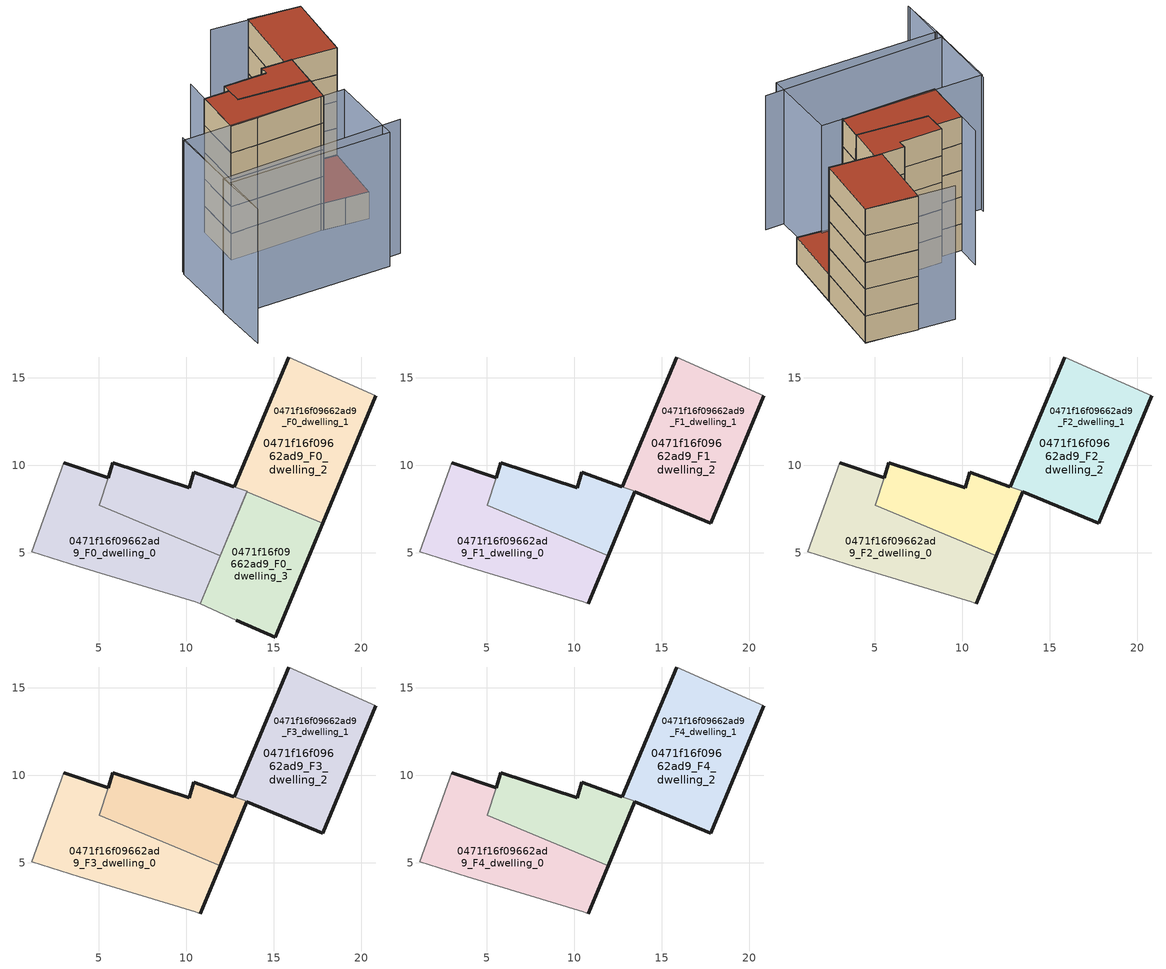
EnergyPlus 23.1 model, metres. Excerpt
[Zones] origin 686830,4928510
0471f16f09662ad9_F0_dwelling_0
 floor ground (EU_floor_Construction): 11.93,4.83 13.47,8.51 12.72,8.78 10.44,9.6 10.17,8.72 5.81,10.14 5.02,7.71 z0; 10.79,2.08 11.94,4.82 5.02,7.71 5.53,9.28 2.99,10.13 1.16,5.05 3.89,4.19 10.51,2.2 z0
 wall outside (EU_wall_Construction): 5.53,9.28 5.81,10.14 10.17,8.72 10.44,9.6 12.72,8.78 z0:3
 wall to 0471f16f09662ad9_F0_dwelling_2 (EU_wall_Construction): 12.72,8.78 13.47,8.51 11.93,4.83 z0:3
 wall to 0471f16f09662ad9_F0_dwelling_1 (EU_wall_Construction): 11.93,4.83 5.02,7.71 5.53,9.28 z0:3
0471f16f09662ad9_F0_dwelling_1
 floor ground (EU_floor_Construction): 11.93,4.83 13.47,8.51 12.72,8.78 10.44,9.6 10.17,8.72 5.81,10.14 5.02,7.71 z0; 10.79,2.08 11.93,4.83 5.02,7.71 5.53,9.28 2.99,10.13 1.16,5.05 3.89,4.19 10.51,2.2 z0; 17.78,6.67 20.84,13.98 15.85,16.18 12.73,8.78 13.47,8.51 11.94,4.82 13.46,8.48 z0
 wall outside (EU_wall_Construction): 2.99,10.13 5.53,9.28 z0:3
 wall adiabatic (EU_wall_Construction): 10.79,2.08 10.51,2.2 3.89,4.19 1.16,5.05 2.99,10.13 z0:3
 wall to 0471f16f09662ad9_F0_dwelling_3 (EU_wall_Construction): 11.94,4.82 10.79,2.08 z0:3
 wall to 0471f16f09662ad9_F0_dwelling_2 (EU_wall_Construction): 11.93,4.82,3 11.93,4.82,0 11.94,4.82,0
0471f16f09662ad9_F0_dwelling_2
 floor ground (EU_floor_Construction): 10.79,2.08 11.94,4.82 5.02,7.71 5.53,9.28 2.99,10.13 1.16,5.05 3.89,4.19 10.51,2.2 z0; 17.78,6.67 20.84,13.98 15.85,16.18 12.73,8.78 13.47,8.51 11.94,4.82 13.46,8.48 z0
 wall outside (EU_wall_Construction): 12.73,8.78 15.85,16.18 / 20.84,13.98 17.78,6.67 z0:3; 12.73,8.78,3 12.72,8.79,0 12.73,8.78,0
 wall adiabatic (EU_wall_Construction): 15.85,16.18 20.84,13.98 z0:3
 wall to 0471f16f09662ad9_F0_dwelling_3 (EU_wall_Construction): 17.78,6.67 13.46,8.48 11.94,4.82 z0:3
0471f16f09662ad9_F0_dwelling_3
 floor ground (EU_floor_Construction): 15.08,0.18 17.78,6.67 13.46,8.48 10.79,2.08 12.85,1.15 z0
 wall outside (EU_wall_Construction): 17.78,6.67 15.08,0.18 12.85,1.15 z0:3
 wall adiabatic (EU_wall_Construction): 12.85,1.15 10.79,2.08 z0:3
 roof outside (EU_roof_Construction): 17.78,6.67 15.08,0.18 12.85,1.15 10.79,2.08 13.46,8.48 z3
0471f16f09662ad9_F1_dwelling_0
 floor to 0471f16f09662ad9_F0_dwelling_0 (EU_floor_Construction): 11.93,4.83 13.47,8.51 12.72,8.78 10.44,9.6 10.17,8.72 5.81,10.14 5.02,7.71 z3; 10.79,2.08 11.94,4.82 5.02,7.71 5.53,9.28 2.99,10.13 1.16,5.05 3.89,4.19 10.51,2.2 z3
 wall outside (EU_wall_Construction): 5.53,9.28 5.81,10.14 10.17,8.72 10.44,9.6 12.72,8.78 z3:6
 wall to 0471f16f09662ad9_F1_dwelling_2 (EU_wall_Construction): 12.72,8.78 13.47,8.51 11.93,4.83 z3:6
 wall to 0471f16f09662ad9_F1_dwelling_1 (EU_wall_Construction): 11.93,4.83 5.02,7.71 5.53,9.28 z3:6
0471f16f09662ad9_F1_dwelling_1
 floor to 0471f16f09662ad9_F0_dwelling_1 (EU_floor_Construction): 11.93,4.83 13.47,8.51 12.72,8.78 10.44,9.6 10.17,8.72 5.81,10.14 5.02,7.71 z3; 10.79,2.08 11.94,4.82 5.02,7.71 5.53,9.28 2.99,10.13 1.16,5.05 3.89,4.19 10.51,2.2 z3
 floor adiabatic (EU_floor_Construction): 17.78,6.67 20.84,13.98 15.85,16.18 12.73,8.78 13.47,8.51 11.94,4.82 13.46,8.48 z3
 wall outside (EU_wall_Construction): 2.99,10.13 5.53,9.28 / 11.94,4.82 10.79,2.08 z3:6
 wall adiabatic (EU_wall_Construction): 10.79,2.08 10.51,2.2 3.89,4.19 1.16,5.05 2.99,10.13 z3:6
 wall to 0471f16f09662ad9_F1_dwelling_2 (EU_wall_Construction): 11.93,4.82,6 11.93,4.82,3 11.94,4.82,3
0471f16f09662ad9_F1_dwelling_2
 floor to 0471f16f09662ad9_F0_dwelling_2 (EU_floor_Construction): 10.79,2.08 11.94,4.82 5.02,7.71 5.53,9.28 2.99,10.13 1.16,5.05 3.89,4.19 10.51,2.2 z3; 17.78,6.67 20.84,13.98 15.85,16.18 12.73,8.78 13.47,8.51 11.93,4.83 11.94,4.82 13.46,8.48 z3
 wall outside (EU_wall_Construction): 12.73,8.78 15.85,16.18 / 20.84,13.98 17.78,6.67 13.46,8.48 11.94,4.82 z3:6; 12.73,8.78,6 12.72,8.79,3 12.73,8.78,3
 wall adiabatic (EU_wall_Construction): 15.85,16.18 20.84,13.98 z3:6
0471f16f09662ad9_F2_dwelling_0
 floor to 0471f16f09662ad9_F1_dwelling_0 (EU_floor_Construction): 11.93,4.83 13.47,8.51 12.72,8.78 10.44,9.6 10.17,8.72 5.81,10.14 5.02,7.71 z6; 10.79,2.08 11.94,4.82 5.02,7.71 5.53,9.28 2.99,10.13 1.16,5.05 3.89,4.19 10.51,2.2 z6
 wall outside (EU_wall_Construction): 5.53,9.28 5.81,10.14 10.17,8.72 10.44,9.6 12.72,8.78 z6:9
 wall to 0471f16f09662ad9_F2_dwelling_2 (EU_wall_Construction): 12.72,8.78 13.47,8.51 11.93,4.83 z6:9
 wall to 0471f16f09662ad9_F2_dwelling_1 (EU_wall_Construction): 11.93,4.83 5.02,7.71 5.53,9.28 z6:9
0471f16f09662ad9_F2_dwelling_1
 floor to 0471f16f09662ad9_F1_dwelling_1 (EU_floor_Construction): 11.93,4.83 13.47,8.51 12.72,8.78 10.44,9.6 10.17,8.72 5.81,10.14 5.02,7.71 z6; 10.79,2.08 11.94,4.82 5.02,7.71 5.53,9.28 2.99,10.13 1.16,5.05 3.89,4.19 10.51,2.2 z6
 floor adiabatic (EU_floor_Construction): 17.78,6.67 20.84,13.98 15.85,16.18 12.73,8.78 13.47,8.51 11.94,4.82 13.46,8.48 z6
 wall outside (EU_wall_Construction): 2.99,10.13 5.53,9.28 / 11.94,4.82 10.79,2.08 z6:9
 wall adiabatic (EU_wall_Construction): 10.79,2.08 10.51,2.2 3.89,4.19 1.16,5.05 2.99,10.13 z6:9
 wall to 0471f16f09662ad9_F2_dwelling_2 (EU_wall_Construction): 11.93,4.82,9 11.93,4.82,6 11.94,4.82,6
0471f16f09662ad9_F2_dwelling_2
 floor to 0471f16f09662ad9_F1_dwelling_2 (EU_floor_Construction): 10.79,2.08 11.94,4.82 5.02,7.71 5.53,9.28 2.99,10.13 1.16,5.05 3.89,4.19 10.51,2.2 z6; 17.78,6.67 20.84,13.98 15.85,16.18 12.73,8.78 13.47,8.51 11.93,4.83 11.94,4.82 13.46,8.48 z6
 wall outside (EU_wall_Construction): 12.73,8.78 15.85,16.18 / 20.84,13.98 17.78,6.67 13.46,8.48 11.94,4.82 z6:9; 12.73,8.78,9 12.72,8.79,6 12.73,8.78,6
 wall adiabatic (EU_wall_Construction): 15.85,16.18 20.84,13.98 z6:9
0471f16f09662ad9_F3_dwelling_0
 floor to 0471f16f09662ad9_F2_dwelling_0 (EU_floor_Construction): 11.93,4.83 13.47,8.51 12.72,8.78 10.44,9.6 10.17,8.72 5.81,10.14 5.02,7.71 z9; 10.79,2.08 11.94,4.82 5.02,7.71 5.53,9.28 2.99,10.13 1.16,5.05 3.89,4.19 10.51,2.2 z9
 wall outside (EU_wall_Construction): 5.53,9.28 5.81,10.14 10.17,8.72 10.44,9.6 12.72,8.78 z9:12
 wall to 0471f16f09662ad9_F3_dwelling_2 (EU_wall_Construction): 12.72,8.78 13.47,8.51 11.93,4.83 z9:12
 wall to 0471f16f09662ad9_F3_dwelling_1 (EU_wall_Construction): 11.93,4.83 5.02,7.71 5.53,9.28 z9:12
0471f16f09662ad9_F3_dwelling_1
 floor to 0471f16f09662ad9_F2_dwelling_1 (EU_floor_Construction): 11.93,4.83 13.47,8.51 12.72,8.78 10.44,9.6 10.17,8.72 5.81,10.14 5.02,7.71 z9; 10.79,2.08 11.94,4.82 5.02,7.71 5.53,9.28 2.99,10.13 1.16,5.05 3.89,4.19 10.51,2.2 z9
 floor adiabatic (EU_floor_Construction): 17.78,6.67 20.84,13.98 15.85,16.18 12.73,8.78 13.47,8.51 11.94,4.82 13.46,8.48 z9
 wall outside (EU_wall_Construction): 2.99,10.13 5.53,9.28 / 11.94,4.82 10.79,2.08 z9:12
 wall adiabatic (EU_wall_Construction): 10.79,2.08 10.51,2.2 3.89,4.19 1.16,5.05 2.99,10.13 z9:12
 wall to 0471f16f09662ad9_F3_dwelling_2 (EU_wall_Construction): 11.93,4.82,12 11.93,4.82,9 11.94,4.82,9
0471f16f09662ad9_F3_dwelling_2
 floor to 0471f16f09662ad9_F2_dwelling_2 (EU_floor_Construction): 10.79,2.08 11.94,4.82 5.02,7.71 5.53,9.28 2.99,10.13 1.16,5.05 3.89,4.19 10.51,2.2 z9; 17.78,6.67 20.84,13.98 15.85,16.18 12.73,8.78 13.47,8.51 11.93,4.83 11.94,4.82 13.46,8.48 z9
 wall outside (EU_wall_Construction): 12.73,8.78 15.85,16.18 / 20.84,13.98 17.78,6.67 13.46,8.48 11.94,4.82 z9:12; 12.73,8.78,12 12.72,8.79,9 12.73,8.78,9
 wall adiabatic (EU_wall_Construction): 15.85,16.18 20.84,13.98 z9:12
0471f16f09662ad9_F4_dwelling_0
 floor to 0471f16f09662ad9_F3_dwelling_0 (EU_floor_Construction): 11.93,4.83 13.47,8.51 12.72,8.78 10.44,9.6 10.17,8.72 5.81,10.14 5.02,7.71 z12; 10.79,2.08 11.94,4.82 5.02,7.71 5.53,9.28 2.99,10.13 1.16,5.05 3.89,4.19 10.51,2.2 z12
 wall outside (EU_wall_Construction): 5.53,9.28 5.81,10.14 10.17,8.72 10.44,9.6 12.72,8.78 z12:15
 wall to 0471f16f09662ad9_F4_dwelling_2 (EU_wall_Construction): 12.72,8.78 13.47,8.51 11.93,4.83 z12:15
 wall to 0471f16f09662ad9_F4_dwelling_1 (EU_wall_Construction): 11.93,4.83 5.02,7.71 5.53,9.28 z12:15
 roof outside (EU_roof_Construction): 11.93,4.83 10.79,2.08 10.51,2.2 3.89,4.19 1.16,5.05 2.99,10.13 5.53,9.28 5.02,7.71 z15; 12.72,8.78 13.47,8.51 11.93,4.83 5.02,7.71 5.81,10.14 10.17,8.72 10.44,9.6 z15
0471f16f09662ad9_F4_dwelling_1
 floor to 0471f16f09662ad9_F3_dwelling_1 (EU_floor_Construction): 11.93,4.83 13.47,8.51 12.72,8.78 10.44,9.6 10.17,8.72 5.81,10.14 5.02,7.71 z12; 10.79,2.08 11.94,4.82 5.02,7.71 5.53,9.28 2.99,10.13 1.16,5.05 3.89,4.19 10.51,2.2 z12
 floor adiabatic (EU_floor_Construction): 17.78,6.67 20.84,13.98 15.85,16.18 12.73,8.78 13.47,8.51 11.94,4.82 13.46,8.48 z12
 wall outside (EU_wall_Construction): 2.99,10.13 5.53,9.28 / 11.94,4.82 10.79,2.08 z12:15
 wall adiabatic (EU_wall_Construction): 10.79,2.08 10.51,2.2 3.89,4.19 1.16,5.05 2.99,10.13 z12:15
 wall to 0471f16f09662ad9_F4_dwelling_2 (EU_wall_Construction): 11.93,4.82,15 11.93,4.82,12 11.94,4.82,12
 roof outside (EU_roof_Construction): 11.94,4.82 10.79,2.08 10.51,2.2 3.89,4.19 1.16,5.05 2.99,10.13 5.53,9.28 5.02,7.71 z15; 12.72,8.78 13.47,8.51 11.93,4.83 5.02,7.71 5.81,10.14 10.17,8.72 10.44,9.6 z15; 20.84,13.98 17.78,6.67 13.46,8.48 11.93,4.83 13.47,8.51 12.73,8.78 15.85,16.18 z15
0471f16f09662ad9_F4_dwelling_2
 floor to 0471f16f09662ad9_F3_dwelling_2 (EU_floor_Construction): 10.79,2.08 11.94,4.82 5.02,7.71 5.53,9.28 2.99,10.13 1.16,5.05 3.89,4.19 10.51,2.2 z12; 17.78,6.67 20.84,13.98 15.85,16.18 12.73,8.78 13.47,8.51 11.93,4.83 11.94,4.82 13.46,8.48 z12
 wall outside (EU_wall_Construction): 12.73,8.78 15.85,16.18 / 20.84,13.98 17.78,6.67 13.46,8.48 11.94,4.82 z12:15; 12.73,8.78,15 12.72,8.79,12 12.73,8.78,12
 wall adiabatic (EU_wall_Construction): 15.85,16.18 20.84,13.98 z12:15
 roof outside (EU_roof_Construction): 11.93,4.83 10.79,2.08 10.51,2.2 3.89,4.19 1.16,5.05 2.99,10.13 5.53,9.28 5.02,7.71 z15; 20.84,13.98 17.78,6.67 13.46,8.48 11.93,4.83 13.47,8.51 12.73,8.78 15.85,16.18 z15
shading: -7.74,-6.23 -5.99,-0.36 / -5.99,-0.36 12.65,-5.92 / -6.02,-1.33 -7.67,-6 / -3.36,7.14 -6.19,-1.26 / 3.97,12.69 1.16,5.05 / 20.84,13.98 12.21,17.55 / -3.57,6.79 12.93,1.41 / 12.93,1.41 10.29,-6.69 / 10.29,-6.69 -6.21,-1.31 / -6.21,-1.31 -3.57,6.79 z0:15
[Building]
EU S2 Campaign: North Axis=0; Terrain=City; Solar Distribution=FullExterior
[Site:Location]
Bologna: Latitude=44.5; Longitude=11.25; Time Zone=1; Elevation=37
[SizingPeriod:WeatherFileDays]
AnnualSizingPeriod: Begin Month=1; Begin Day of Month=1; End Month=12; End Day of Month=31; Day of Week for Start Day=Monday; Use Weather File Daylight Saving Period=No; Use Weather File Rain and Snow Indicators=No
[MATERIAL]
EU_InternalMass_Material: Roughness=MediumRough; Thickness=0.1; Conductivity=1; Density=1800; Specific Heat=900; Thermal Absorptance=0.9; Solar Absorptance=0.7; Visible Absorptance=0.7
[MATERIAL:NOMASS] Roughness=MediumRough; Thermal Absorptance=0.9; Solar Absorptance=0.7; Visible Absorptance=0.7
Name | Thermal Resistance
EU_wall_NoMass | 0.905828
EU_roof_NoMass | 0.37593
EU_floor_NoMass | 0.67114
[CONSTRUCTION]
EU_wall_Construction: EU_wall_NoMass
EU_roof_Construction: EU_roof_NoMass
EU_floor_Construction: EU_floor_NoMass
EU_InternalMass_Construction: EU_InternalMass_Material
[ZONE] Type=1; Multiplier=1; Ceiling Height=autocalculate; Floor Area=autocalculate; Part of Total Floor Area=Yes
Name | Volume
0471f16f09662ad9_F0_dwelling_0 | 191.262
0471f16f09662ad9_F1_dwelling_0; 0471f16f09662ad9_F2_dwelling_0; 0471f16f09662ad9_F3_dwelling_0; 0471f16f09662ad9_F4_dwelling_0 | 191.284
0471f16f09662ad9_F0_dwelling_1 | 322.042
0471f16f09662ad9_F1_dwelling_1; 0471f16f09662ad9_F2_dwelling_1; 0471f16f09662ad9_F3_dwelling_1; 0471f16f09662ad9_F4_dwelling_1 | 322.088
0471f16f09662ad9_F0_dwelling_2 | 248.489
0471f16f09662ad9_F1_dwelling_2; 0471f16f09662ad9_F2_dwelling_2; 0471f16f09662ad9_F3_dwelling_2; 0471f16f09662ad9_F4_dwelling_2 | 248.521
0471f16f09662ad9_F0_dwelling_3 | 98.2134
[INTERNALMASS] Construction=EU_InternalMass_Construction
Name | Zone or ZoneList | Surface Area
0471f16f09662ad9_F0_dwelling_0_EU_InternalMass | 0471f16f09662ad9_F0_dwelling_0 | 24.5399
0471f16f09662ad9_F0_dwelling_1_EU_InternalMass | 0471f16f09662ad9_F0_dwelling_1 | 39.2275
0471f16f09662ad9_F0_dwelling_2_EU_InternalMass | 0471f16f09662ad9_F0_dwelling_2 | 43.6154
0471f16f09662ad9_F0_dwelling_3_EU_InternalMass | 0471f16f09662ad9_F0_dwelling_3 | 32.7376
0471f16f09662ad9_F1_dwelling_0_EU_InternalMass | 0471f16f09662ad9_F1_dwelling_0 | 46.71
0471f16f09662ad9_F1_dwelling_1_EU_InternalMass | 0471f16f09662ad9_F1_dwelling_1 | 46.7053
0471f16f09662ad9_F1_dwelling_2_EU_InternalMass | 0471f16f09662ad9_F1_dwelling_2 | 46.7078
0471f16f09662ad9_F2_dwelling_0_EU_InternalMass | 0471f16f09662ad9_F2_dwelling_0 | 46.71
0471f16f09662ad9_F2_dwelling_1_EU_InternalMass | 0471f16f09662ad9_F2_dwelling_1 | 46.7053
0471f16f09662ad9_F2_dwelling_2_EU_InternalMass | 0471f16f09662ad9_F2_dwelling_2 | 46.7078
0471f16f09662ad9_F3_dwelling_0_EU_InternalMass | 0471f16f09662ad9_F3_dwelling_0 | 46.71
0471f16f09662ad9_F3_dwelling_1_EU_InternalMass | 0471f16f09662ad9_F3_dwelling_1 | 46.7053
0471f16f09662ad9_F3_dwelling_2_EU_InternalMass | 0471f16f09662ad9_F3_dwelling_2 | 46.7078
0471f16f09662ad9_F4_dwelling_0_EU_InternalMass | 0471f16f09662ad9_F4_dwelling_0 | 46.71
0471f16f09662ad9_F4_dwelling_1_EU_InternalMass | 0471f16f09662ad9_F4_dwelling_1 | 46.7053
0471f16f09662ad9_F4_dwelling_2_EU_InternalMass | 0471f16f09662ad9_F4_dwelling_2 | 46.7078
[OTHEREQUIPMENT] Fuel Type=Electricity; Design Level Calculation Method=Watts/Area; Power per Zone Floor Area=1; Fraction Latent=0; Fraction Radiant=0; Fraction Lost=0; Carbon Dioxide Generation Rate=0; EndUse Subcategory=EU_Step8_InternalGains
Name | Zone or ZoneList or Space or SpaceList | Schedule
EU_Step8_InternalGain_0471f16f09662ad9_F0_dwelling_0_f000 | 0471f16f09662ad9_F0_dwelling_0 | EU_Step8_GainSchedule_0471f16f09662ad9_F0_dwelling_0_f000
EU_Step8_InternalGain_0471f16f09662ad9_F0_dwelling_1_f000 | 0471f16f09662ad9_F0_dwelling_1 | EU_Step8_GainSchedule_0471f16f09662ad9_F0_dwelling_1_f000
EU_Step8_InternalGain_0471f16f09662ad9_F0_dwelling_2_f000 | 0471f16f09662ad9_F0_dwelling_2 | EU_Step8_GainSchedule_0471f16f09662ad9_F0_dwelling_2_f000
EU_Step8_InternalGain_0471f16f09662ad9_F0_dwelling_3_f000 | 0471f16f09662ad9_F0_dwelling_3 | EU_Step8_GainSchedule_0471f16f09662ad9_F0_dwelling_3_f000
EU_Step8_InternalGain_0471f16f09662ad9_F1_dwelling_0_f000 | 0471f16f09662ad9_F1_dwelling_0 | EU_Step8_GainSchedule_0471f16f09662ad9_F1_dwelling_0_f000
EU_Step8_InternalGain_0471f16f09662ad9_F1_dwelling_1_f000 | 0471f16f09662ad9_F1_dwelling_1 | EU_Step8_GainSchedule_0471f16f09662ad9_F1_dwelling_1_f000
EU_Step8_InternalGain_0471f16f09662ad9_F1_dwelling_2_f000 | 0471f16f09662ad9_F1_dwelling_2 | EU_Step8_GainSchedule_0471f16f09662ad9_F1_dwelling_2_f000
EU_Step8_InternalGain_0471f16f09662ad9_F2_dwelling_0_f000 | 0471f16f09662ad9_F2_dwelling_0 | EU_Step8_GainSchedule_0471f16f09662ad9_F2_dwelling_0_f000
EU_Step8_InternalGain_0471f16f09662ad9_F2_dwelling_1_f000 | 0471f16f09662ad9_F2_dwelling_1 | EU_Step8_GainSchedule_0471f16f09662ad9_F2_dwelling_1_f000
EU_Step8_InternalGain_0471f16f09662ad9_F2_dwelling_2_f000 | 0471f16f09662ad9_F2_dwelling_2 | EU_Step8_GainSchedule_0471f16f09662ad9_F2_dwelling_2_f000
EU_Step8_InternalGain_0471f16f09662ad9_F3_dwelling_0_f000 | 0471f16f09662ad9_F3_dwelling_0 | EU_Step8_GainSchedule_0471f16f09662ad9_F3_dwelling_0_f000
EU_Step8_InternalGain_0471f16f09662ad9_F3_dwelling_1_f000 | 0471f16f09662ad9_F3_dwelling_1 | EU_Step8_GainSchedule_0471f16f09662ad9_F3_dwelling_1_f000
EU_Step8_InternalGain_0471f16f09662ad9_F3_dwelling_2_f000 | 0471f16f09662ad9_F3_dwelling_2 | EU_Step8_GainSchedule_0471f16f09662ad9_F3_dwelling_2_f000
EU_Step8_InternalGain_0471f16f09662ad9_F4_dwelling_0_f000 | 0471f16f09662ad9_F4_dwelling_0 | EU_Step8_GainSchedule_0471f16f09662ad9_F4_dwelling_0_f000
EU_Step8_InternalGain_0471f16f09662ad9_F4_dwelling_1_f000 | 0471f16f09662ad9_F4_dwelling_1 | EU_Step8_GainSchedule_0471f16f09662ad9_F4_dwelling_1_f000
EU_Step8_InternalGain_0471f16f09662ad9_F4_dwelling_2_f000 | 0471f16f09662ad9_F4_dwelling_2 | EU_Step8_GainSchedule_0471f16f09662ad9_F4_dwelling_2_f000
[ZONEVENTILATION:DESIGNFLOWRATE] Schedule=EU_AlwaysOn; Design Flow Rate Calculation Method=AirChanges/Hour; Air Changes per Hour=0.73129; Ventilation Type=Natural; Fan Pressure Rise=0; Fan Total Efficiency=1; Constant Term Coefficient=1; Temperature Term Coefficient=0; Velocity Term Coefficient=0; Velocity Squared Term Coefficient=0; Minimum Indoor Temperature=-100; Maximum Indoor Temperature=100; Delta Temperature=-100; Minimum Outdoor Temperature=-100; Maximum Outdoor Temperature=100; Maximum Wind Speed=40
Name | Zone or ZoneList or Space or SpaceList
EU_ConstantAir_0471f16f09662ad9_F0_dwelling_0 | 0471f16f09662ad9_F0_dwelling_0
EU_ConstantAir_0471f16f09662ad9_F0_dwelling_1 | 0471f16f09662ad9_F0_dwelling_1
EU_ConstantAir_0471f16f09662ad9_F0_dwelling_2 | 0471f16f09662ad9_F0_dwelling_2
EU_ConstantAir_0471f16f09662ad9_F0_dwelling_3 | 0471f16f09662ad9_F0_dwelling_3
EU_ConstantAir_0471f16f09662ad9_F1_dwelling_0 | 0471f16f09662ad9_F1_dwelling_0
EU_ConstantAir_0471f16f09662ad9_F1_dwelling_1 | 0471f16f09662ad9_F1_dwelling_1
EU_ConstantAir_0471f16f09662ad9_F1_dwelling_2 | 0471f16f09662ad9_F1_dwelling_2
EU_ConstantAir_0471f16f09662ad9_F2_dwelling_0 | 0471f16f09662ad9_F2_dwelling_0
EU_ConstantAir_0471f16f09662ad9_F2_dwelling_1 | 0471f16f09662ad9_F2_dwelling_1
EU_ConstantAir_0471f16f09662ad9_F2_dwelling_2 | 0471f16f09662ad9_F2_dwelling_2
EU_ConstantAir_0471f16f09662ad9_F3_dwelling_0 | 0471f16f09662ad9_F3_dwelling_0
EU_ConstantAir_0471f16f09662ad9_F3_dwelling_1 | 0471f16f09662ad9_F3_dwelling_1
EU_ConstantAir_0471f16f09662ad9_F3_dwelling_2 | 0471f16f09662ad9_F3_dwelling_2
EU_ConstantAir_0471f16f09662ad9_F4_dwelling_0 | 0471f16f09662ad9_F4_dwelling_0
EU_ConstantAir_0471f16f09662ad9_F4_dwelling_1 | 0471f16f09662ad9_F4_dwelling_1
EU_ConstantAir_0471f16f09662ad9_F4_dwelling_2 | 0471f16f09662ad9_F4_dwelling_2
[HVACTEMPLATE:THERMOSTAT] Constant Heating Setpoint=20; Constant Cooling Setpoint=50
EU_HeatOnly_0471f16f09662ad9_F0_dwelling_0; EU_HeatOnly_0471f16f09662ad9_F0_dwelling_1; EU_HeatOnly_0471f16f09662ad9_F0_dwelling_2; EU_HeatOnly_0471f16f09662ad9_F0_dwelling_3; EU_HeatOnly_0471f16f09662ad9_F1_dwelling_0; EU_HeatOnly_0471f16f09662ad9_F1_dwelling_1; EU_HeatOnly_0471f16f09662ad9_F1_dwelling_2; EU_HeatOnly_0471f16f09662ad9_F2_dwelling_0; EU_HeatOnly_0471f16f09662ad9_F2_dwelling_1; EU_HeatOnly_0471f16f09662ad9_F2_dwelling_2; EU_HeatOnly_0471f16f09662ad9_F3_dwelling_0; EU_HeatOnly_0471f16f09662ad9_F3_dwelling_1; EU_HeatOnly_0471f16f09662ad9_F3_dwelling_2; EU_HeatOnly_0471f16f09662ad9_F4_dwelling_0; EU_HeatOnly_0471f16f09662ad9_F4_dwelling_1; EU_HeatOnly_0471f16f09662ad9_F4_dwelling_2
[HVACTEMPLATE:ZONE:IDEALLOADSAIRSYSTEM] System Availability Schedule=EU_AlwaysOn; Maximum Heating Supply Air Temperature=50; Minimum Cooling Supply Air Temperature=13; Maximum Heating Supply Air Humidity Ratio=0.0156; Minimum Cooling Supply Air Humidity Ratio=0.0077; Heating Limit=NoLimit; Cooling Limit=NoLimit; Heating Availability Schedule=EU_AlwaysOn; Cooling Availability Schedule=EU_CoolingOff; Dehumidification Control Type=ConstantSensibleHeatRatio; Cooling Sensible Heat Ratio=0.7; Dehumidification Setpoint=60; Humidification Control Type=None; Humidification Setpoint=30; Outdoor Air Method=None; Outdoor Air Flow Rate per Person=0.00944; Outdoor Air Flow Rate per Zone Floor Area=0; Outdoor Air Flow Rate per Zone=0; Demand Controlled Ventilation Type=None; Outdoor Air Economizer Type=NoEconomizer; Heat Recovery Type=None; Sensible Heat Recovery Effectiveness=0.7; Latent Heat Recovery Effectiveness=0.65
Name | Template Thermostat
0471f16f09662ad9_F0_dwelling_0 | EU_HeatOnly_0471f16f09662ad9_F0_dwelling_0
0471f16f09662ad9_F0_dwelling_1 | EU_HeatOnly_0471f16f09662ad9_F0_dwelling_1
0471f16f09662ad9_F0_dwelling_2 | EU_HeatOnly_0471f16f09662ad9_F0_dwelling_2
0471f16f09662ad9_F0_dwelling_3 | EU_HeatOnly_0471f16f09662ad9_F0_dwelling_3
0471f16f09662ad9_F1_dwelling_0 | EU_HeatOnly_0471f16f09662ad9_F1_dwelling_0
0471f16f09662ad9_F1_dwelling_1 | EU_HeatOnly_0471f16f09662ad9_F1_dwelling_1
0471f16f09662ad9_F1_dwelling_2 | EU_HeatOnly_0471f16f09662ad9_F1_dwelling_2
0471f16f09662ad9_F2_dwelling_0 | EU_HeatOnly_0471f16f09662ad9_F2_dwelling_0
0471f16f09662ad9_F2_dwelling_1 | EU_HeatOnly_0471f16f09662ad9_F2_dwelling_1
0471f16f09662ad9_F2_dwelling_2 | EU_HeatOnly_0471f16f09662ad9_F2_dwelling_2
0471f16f09662ad9_F3_dwelling_0 | EU_HeatOnly_0471f16f09662ad9_F3_dwelling_0
0471f16f09662ad9_F3_dwelling_1 | EU_HeatOnly_0471f16f09662ad9_F3_dwelling_1
0471f16f09662ad9_F3_dwelling_2 | EU_HeatOnly_0471f16f09662ad9_F3_dwelling_2
0471f16f09662ad9_F4_dwelling_0 | EU_HeatOnly_0471f16f09662ad9_F4_dwelling_0
0471f16f09662ad9_F4_dwelling_1 | EU_HeatOnly_0471f16f09662ad9_F4_dwelling_1
0471f16f09662ad9_F4_dwelling_2 | EU_HeatOnly_0471f16f09662ad9_F4_dwelling_2
[SIZING:ZONE] Zone Cooling Design Supply Air Temperature Input Method=SupplyAirTemperature; Zone Cooling Design Supply Air Temperature=13; Zone Heating Design Supply Air Temperature Input Method=SupplyAirTemperature; Zone Heating Design Supply Air Temperature=50; Zone Cooling Design Supply Air Humidity Ratio=0.008; Zone Heating Design Supply Air Humidity Ratio=0.008; Cooling Design Air Flow Method=DesignDay; Cooling Design Air Flow Rate=0; Cooling Minimum Air Flow per Zone Floor Area=0.000762; Cooling Minimum Air Flow=0; Cooling Minimum Air Flow Fraction=0.2; Heating Design Air Flow Method=DesignDay; Heating Design Air Flow Rate=0; Heating Maximum Air Flow per Zone Floor Area=0.002032; Heating Maximum Air Flow=0.141576; Heating Maximum Air Flow Fraction=0.3; Account for Dedicated Outdoor Air System=No; Dedicated Outdoor Air System Control Strategy=NeutralSupplyAir; Dedicated Outdoor Air Low Setpoint Temperature for Design=autosize; Dedicated Outdoor Air High Setpoint Temperature for Design=autosize; Zone Load Sizing Method=Sensible Load Only No Latent Load; Zone Latent Cooling Design Supply Air Humidity Ratio Input Method=HumidityRatioDifference; Zone Cooling Design Supply Air Humidity Ratio Difference=0.005; Zone Latent Heating Design Supply Air Humidity Ratio Input Method=HumidityRatioDifference; Zone Humidification Design Supply Air Humidity Ratio Difference=0.005
0471f16f09662ad9_F0_dwelling_0; 0471f16f09662ad9_F0_dwelling_1; 0471f16f09662ad9_F0_dwelling_2; 0471f16f09662ad9_F0_dwelling_3; 0471f16f09662ad9_F1_dwelling_0; 0471f16f09662ad9_F1_dwelling_1; 0471f16f09662ad9_F1_dwelling_2; 0471f16f09662ad9_F2_dwelling_0; 0471f16f09662ad9_F2_dwelling_1; 0471f16f09662ad9_F2_dwelling_2; 0471f16f09662ad9_F3_dwelling_0; 0471f16f09662ad9_F3_dwelling_1; 0471f16f09662ad9_F3_dwelling_2; 0471f16f09662ad9_F4_dwelling_0; 0471f16f09662ad9_F4_dwelling_1; 0471f16f09662ad9_F4_dwelling_2
[SCHEDULE:CONSTANT]
Name | Hourly Value
EU_AlwaysOn | 1
EU_CoolingOff | 0
[SCHEDULE:FILE] Column Number=1; Rows to Skip at Top=0; Number of Hours of Data=8760; Column Separator=Comma; Interpolate to Timestep=No; Minutes per Item=60; Adjust Schedule for Daylight Savings=Yes
Name | File
EU_Step8_GainSchedule_0471f16f09662ad9_F0_dwelling_0_f000 | ../../schedules/0471f16f09662ad9/0471f16f09662ad9_F0_dwelling_0_f000_gain.csv
EU_Step8_GainSchedule_0471f16f09662ad9_F0_dwelling_1_f000 | ../../schedules/0471f16f09662ad9/0471f16f09662ad9_F0_dwelling_1_f000_gain.csv
EU_Step8_GainSchedule_0471f16f09662ad9_F0_dwelling_2_f000 | ../../schedules/0471f16f09662ad9/0471f16f09662ad9_F0_dwelling_2_f000_gain.csv
EU_Step8_GainSchedule_0471f16f09662ad9_F0_dwelling_3_f000 | ../../schedules/0471f16f09662ad9/0471f16f09662ad9_F0_dwelling_3_f000_gain.csv
EU_Step8_GainSchedule_0471f16f09662ad9_F1_dwelling_0_f000 | ../../schedules/0471f16f09662ad9/0471f16f09662ad9_F1_dwelling_0_f000_gain.csv
EU_Step8_GainSchedule_0471f16f09662ad9_F1_dwelling_1_f000 | ../../schedules/0471f16f09662ad9/0471f16f09662ad9_F1_dwelling_1_f000_gain.csv
EU_Step8_GainSchedule_0471f16f09662ad9_F1_dwelling_2_f000 | ../../schedules/0471f16f09662ad9/0471f16f09662ad9_F1_dwelling_2_f000_gain.csv
EU_Step8_GainSchedule_0471f16f09662ad9_F2_dwelling_0_f000 | ../../schedules/0471f16f09662ad9/0471f16f09662ad9_F2_dwelling_0_f000_gain.csv
EU_Step8_GainSchedule_0471f16f09662ad9_F2_dwelling_1_f000 | ../../schedules/0471f16f09662ad9/0471f16f09662ad9_F2_dwelling_1_f000_gain.csv
EU_Step8_GainSchedule_0471f16f09662ad9_F2_dwelling_2_f000 | ../../schedules/0471f16f09662ad9/0471f16f09662ad9_F2_dwelling_2_f000_gain.csv
EU_Step8_GainSchedule_0471f16f09662ad9_F3_dwelling_0_f000 | ../../schedules/0471f16f09662ad9/0471f16f09662ad9_F3_dwelling_0_f000_gain.csv
EU_Step8_GainSchedule_0471f16f09662ad9_F3_dwelling_1_f000 | ../../schedules/0471f16f09662ad9/0471f16f09662ad9_F3_dwelling_1_f000_gain.csv
EU_Step8_GainSchedule_0471f16f09662ad9_F3_dwelling_2_f000 | ../../schedules/0471f16f09662ad9/0471f16f09662ad9_F3_dwelling_2_f000_gain.csv
EU_Step8_GainSchedule_0471f16f09662ad9_F4_dwelling_0_f000 | ../../schedules/0471f16f09662ad9/0471f16f09662ad9_F4_dwelling_0_f000_gain.csv
EU_Step8_GainSchedule_0471f16f09662ad9_F4_dwelling_1_f000 | ../../schedules/0471f16f09662ad9/0471f16f09662ad9_F4_dwelling_1_f000_gain.csv
EU_Step8_GainSchedule_0471f16f09662ad9_F4_dwelling_2_f000 | ../../schedules/0471f16f09662ad9/0471f16f09662ad9_F4_dwelling_2_f000_gain.csv
